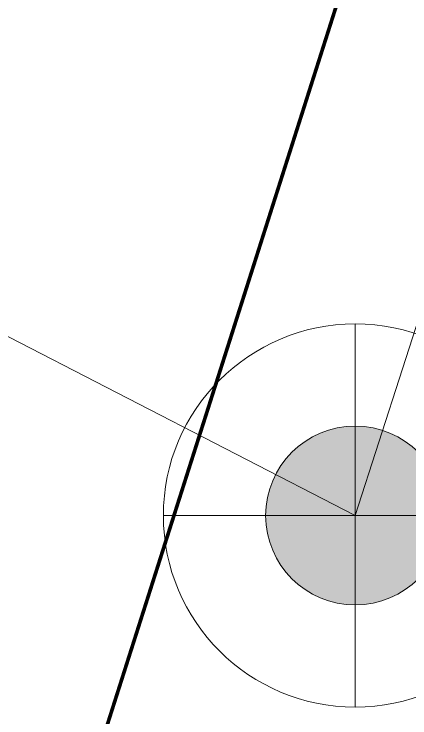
# Model space of a CAD drawing. Header units: inches. Extents: x 350994 to 353538, y 1581369 to 1583842.
# Drawn here: x 351676.176 to 351678.343, y 1583549.852 to 1583553.71 of the extents above; entities that cross this region are included whole.
import ezdxf

# ---------------------------------------------------------------- set-up
doc = ezdxf.new("R2010")
doc.units = ezdxf.units.IN
doc.header["$MEASUREMENT"] = 0
doc.linetypes.add('1', pattern=[0])
doc.linetypes.add('DASHDOTX2', pattern=[2, 1, -0.5, 0, -0.5])
doc.layers.add('CULVERT', color=255, linetype='1')
doc.layers.add('EP TF', color=5, linetype='Continuous')
doc.styles.get("Standard").update_dxf_attribs({"font": 'arial.ttf'})
doc.linetypes.add('SILT_FENCE', pattern='A,0.5,-0.2,["EP",Standard,S=0.1,R=0,X=-0.1,Y=-0.05],-0.2', length=0.9)

# ---------------------------------------------------------------- blocks, each defined once
blk = doc.blocks.new('EP1')
at = {"layer": 'EP TF', "lineweight": 5}
h = blk.add_hatch(color=252, dxfattribs=at)
edge = h.paths.add_edge_path()
edge.add_arc((351339.7712, 1583222.9137), 0.49, 0, 360)
at = {"layer": 'EP TF', "color": 252, "lineweight": 5}
for points in [[(351339.7712, 1583223.9637), (351339.7712, 1583221.8637)], [(351338.7212, 1583222.9137), (351340.8212, 1583222.9137)]]:
    blk.add_lwpolyline(points, dxfattribs=at)
for radius in [1.05, 0.49]:
    blk.add_circle((351339.7712, 1583222.9137), radius, dxfattribs=at)

msp = doc.modelspace()

# ---------------------------------------------------------------- linework, layer by layer
at = {"layer": 'CULVERT', "color": 250, "linetype": 'DASHDOTX2', "lineweight": 5, "ltscale": 2, "const_width": 0.02}
msp.add_lwpolyline([(351676.2619, 1583548.4811), (351684.6043, 1583574.6959), (351692.0774, 1583595.8945)], dxfattribs=at)
at = {"layer": 'EP TF', "color": 252, "linetype": 'SILT_FENCE', "lineweight": 5, "ltscale": 6, "elevation": 98.4574}
msp.add_lwpolyline([(351496.8695, 1583648.6385), (351521.3484, 1583634.6815), (351540.5793, 1583624.0701), (351593.1215, 1583594.7875), (351678.0433, 1583550.9616), (351687.1965, 1583579.4368)], dxfattribs=at)

# ---------------------------------------------------------------- block references
at = {"layer": 'EP TF', "color": 1, "lineweight": 5}
msp.add_blockref('EP1', (338.2721, 328.0479, 98.4574), dxfattribs=at)

doc.saveas('drawing.dxf')
